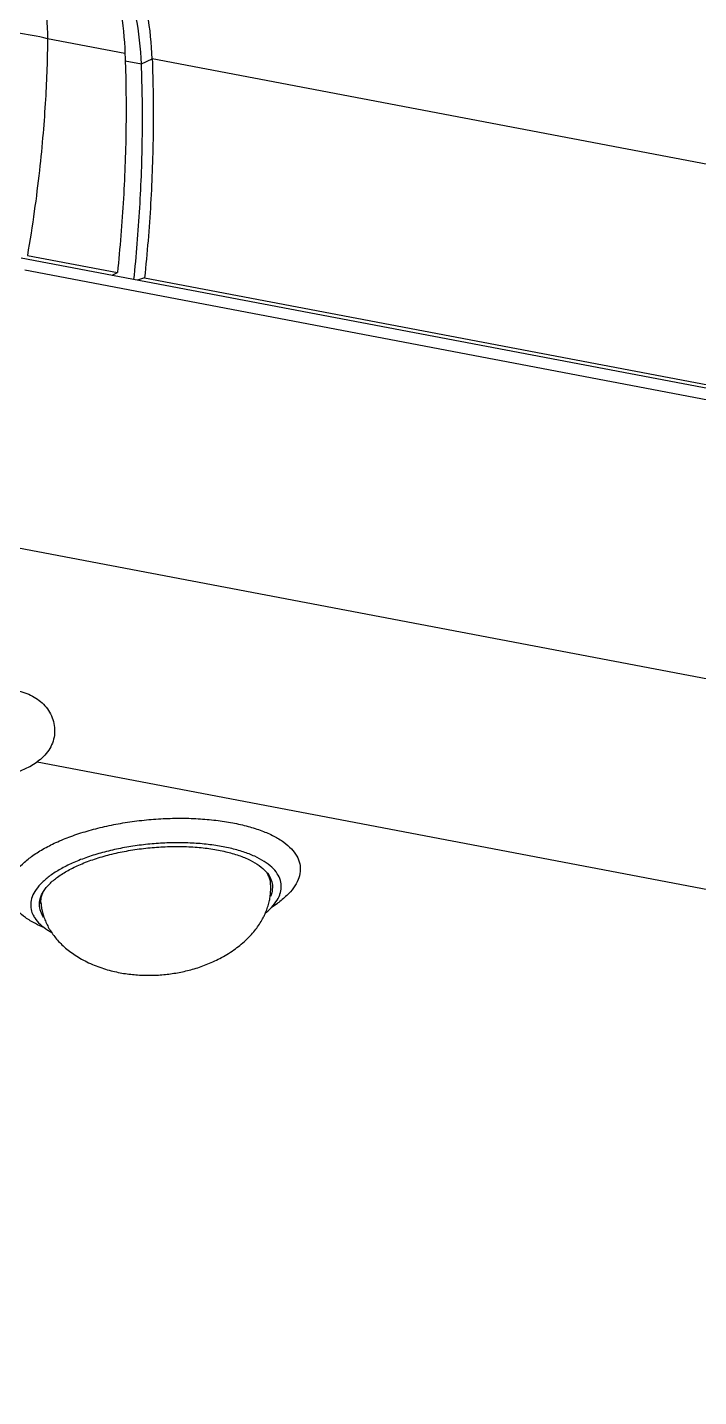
# Model space of a CAD drawing. Header units: millimetres. Extents: x -2947 to 97, y -3022 to 322.
# Drawn here: x -1526.19 to -1503.23, y -2127.1 to -2080.28 of the extents above; entities that cross this region are included whole.
import ezdxf

# ---------------------------------------------------------------- set-up
doc = ezdxf.new("R2010")
doc.units = ezdxf.units.MM
doc.layers.get('0').update_dxf_attribs({"linetype": 'CONTINUOUS'})

msp = doc.modelspace()

# ---------------------------------------------------------------- linework, layer by layer
at = {"color": 7}
for p, q in [((-1522.847, -2081.177), (-1525.496, -2080.673)), ((-1522.285, -2081.533), (-1521.917, -2081.354)), ((-1447.126, -2095.578), (-1521.917, -2081.354)), ((-1522.843, -2081.426), (-1522.285, -2081.533)), ((-1443.589, -2103.917), (-1526.398, -2088.168)), ((-1526.186, -2088.078), (-1523.106, -2088.664)), ((-1526.273, -2088.573), (-1443.398, -2104.334)), ((-1523.29, -2088.759), (-1523.106, -2088.664)), ((-1522.177, -2088.841), (-1522.418, -2088.925)), ((-1522.177, -2088.841), (-1447.385, -2103.065)), ((-1528.113, -2097.764), (-1445.176, -2113.538)), ((-1525.854, -2105.394), (-1455.179, -2118.836)), ((-1517.868, -2109.543), (-1517.881, -2109.357)), ((-1525.719, -2110.247), (-1525.739, -2110.058))]:
    msp.add_line(p, q, dxfattribs=at)
for centre, radius, start, end in [((-1519.847, -2109.707), 1.986, 4.7528, 5.1254), ((-1523.742, -2110.057), 1.986, 185.1259, 185.4985), ((-1519.888, -2107.127), 3.837, 302.4131, 306.0733)]:
    msp.add_arc(centre, radius, start, end, dxfattribs=at)
msp.add_ellipse((-1528.319, -2104.872), major_axis=(-3.04, -0.361), ratio=0.421581, start_param=1.945782, end_param=2.464361, dxfattribs=at)
for points, start_tangent, end_tangent in [([(-1528.343, -2075.309), (-1527.95, -2075.419), (-1527.134, -2075.915), (-1526.455, -2076.731), (-1525.942, -2077.83), (-1525.617, -2079.164), (-1525.496, -2080.673)], (0.982264, -0.187505), (0.010703, -0.999943)), ([(-1524.517, -2076.411), (-1523.858, -2077.223), (-1523.346, -2078.322), (-1523.003, -2079.66), (-1522.847, -2081.177)], (0.742446, -0.669906), (0.038596, -0.999255)), ([(-1522.285, -2081.533), (-1522.471, -2079.91)], (-0.038596, 0.999255), (-0.19653, 0.980498)), ([(-1521.917, -2081.354), (-1522.074, -2079.836)], (-0.038596, 0.999255), (-0.172102, 0.985079)), ([(-1525.496, -2080.673), (-1526.556, -2080.475), (-1527.708, -2080.399), (-1528.856, -2080.452), (-1529.902, -2080.629), (-1530.758, -2080.916)], (-0.968055, 0.25074), (-0.910567, -0.413363)), ([(-1525.496, -2080.673), (-1525.518, -2081.687), (-1525.567, -2082.744), (-1525.65, -2083.904), (-1525.774, -2085.179), (-1525.949, -2086.566), (-1526.185, -2088.078)], (-0.010114, -0.999949), (-0.169512, -0.985528)), ([(-1522.847, -2081.177), (-1522.813, -2083.627), (-1522.9, -2086.129), (-1523.106, -2088.664)], (0.038596, -0.999255), (-0.103792, -0.994599)), ([(-1521.917, -2081.354), (-1521.884, -2083.804), (-1521.97, -2086.306), (-1522.177, -2088.841)], (0.038596, -0.999255), (-0.103792, -0.994599)), ([(-1522.542, -2088.901), (-1522.341, -2086.452), (-1522.252, -2083.967), (-1522.285, -2081.533)], (0.104347, 0.994541), (-0.038596, 0.999255)), ([(-1526.547, -2102.96), (-1526.267, -2103.034), (-1526.012, -2103.144), (-1525.786, -2103.291), (-1525.588, -2103.475), (-1525.428, -2103.697), (-1525.315, -2103.948), (-1525.259, -2104.217), (-1525.26, -2104.458)], (0.982391, -0.186837), (-0.103691, -0.99461)), ([(-1525.26, -2104.458), (-1525.263, -2104.488), (-1525.329, -2104.752), (-1525.454, -2104.996), (-1525.633, -2105.213), (-1525.854, -2105.394)], (-0.103691, -0.99461), (-0.824754, -0.565492)), ([(-1526.042, -2108.628), (-1525.657, -2108.381), (-1525.207, -2108.151), (-1524.699, -2107.943), (-1524.142, -2107.761), (-1523.546, -2107.607), (-1522.92, -2107.484), (-1522.276, -2107.394), (-1521.625, -2107.34), (-1520.977, -2107.321), (-1520.343, -2107.338), (-1519.735, -2107.391), (-1519.163, -2107.479), (-1518.637, -2107.6), (-1518.166, -2107.752), (-1517.757, -2107.933), (-1517.418, -2108.14), (-1517.155, -2108.369), (-1516.971, -2108.615), (-1516.871, -2108.876), (-1516.856, -2109.146), (-1516.926, -2109.421), (-1517.08, -2109.697), (-1517.316, -2109.967), (-1517.628, -2110.229)], (0.807753, 0.589522), (-0.807753, -0.589522)), ([(-1517.547, -2109.919), (-1517.501, -2109.689), (-1517.53, -2109.448), (-1517.638, -2109.217), (-1517.823, -2108.999), (-1518.082, -2108.8), (-1518.41, -2108.623), (-1518.801, -2108.471), (-1519.247, -2108.347), (-1519.741, -2108.253), (-1520.273, -2108.191), (-1520.833, -2108.162), (-1521.411, -2108.167), (-1521.995, -2108.206), (-1522.576, -2108.277), (-1523.143, -2108.381), (-1523.683, -2108.513), (-1524.189, -2108.673), (-1524.65, -2108.858), (-1525.057, -2109.063), (-1525.404, -2109.285)], (0.326648, 0.945146), (-0.807753, -0.589522)), ([(-1525.152, -2109.333), (-1524.795, -2109.107), (-1524.372, -2108.901), (-1523.891, -2108.719), (-1523.363, -2108.565), (-1522.799, -2108.442), (-1522.213, -2108.354), (-1521.618, -2108.302), (-1521.026, -2108.287), (-1520.451, -2108.309), (-1519.906, -2108.369), (-1519.403, -2108.465), (-1518.954, -2108.594), (-1518.567, -2108.754), (-1518.253, -2108.942), (-1518.017, -2109.152), (-1517.865, -2109.381), (-1517.802, -2109.615)], (0.807753, 0.589522), (0.089809, -0.995959)), ([(-1525.596, -2111.069), (-1525.913, -2110.924), (-1526.252, -2110.717), (-1526.516, -2110.488), (-1526.699, -2110.242), (-1526.799, -2109.981), (-1526.814, -2109.711), (-1526.744, -2109.436), (-1526.59, -2109.16), (-1526.354, -2108.89), (-1526.042, -2108.628)], (-0.926983, 0.375102), (0.807753, 0.589522)), ([(-1525.404, -2109.285), (-1525.683, -2109.519), (-1525.89, -2109.762), (-1526.02, -2110.01), (-1526.071, -2110.256), (-1526.043, -2110.497), (-1525.968, -2110.675)], (-0.807753, -0.589522), (0.490066, -0.871685)), ([(-1525.77, -2110.33), (-1525.771, -2110.322), (-1525.746, -2110.073), (-1525.632, -2109.821), (-1525.433, -2109.572), (-1525.152, -2109.333)], (-0.089809, 0.995959), (0.807753, 0.589522)), ([(-1517.869, -2109.53), (-1517.884, -2109.436), (-1517.998, -2109.18)], (-0.087306, 0.996182), (-0.555127, 0.831766)), ([(-1525.72, -2110.234), (-1525.713, -2110.059), (-1525.627, -2109.809)], (-0.087294, 0.996183), (0.459474, 0.888191)), ([(-1518.105, -2110.692), (-1518.055, -2110.586), (-1517.983, -2110.407), (-1517.928, -2110.228), (-1517.89, -2110.05), (-1517.868, -2109.874), (-1517.861, -2109.698), (-1517.868, -2109.543)], (0.452321, 0.891855), (-0.082857, 0.996561)), ([(-1517.802, -2109.615), (-1517.802, -2109.623), (-1517.827, -2109.872), (-1517.874, -2110.003)], (0.089809, -0.995959), (-0.415586, -0.909554)), ([(-1517.683, -2110.183), (-1517.553, -2109.936), (-1517.547, -2109.919)], (0.565998, 0.824407), (0.326648, 0.945146)), ([(-1525.63, -2110.699), (-1525.707, -2110.564), (-1525.77, -2110.33)], (-0.571742, 0.820434), (-0.089809, 0.995959)), ([(-1525.719, -2110.247), (-1525.697, -2110.404), (-1525.658, -2110.577), (-1525.604, -2110.749), (-1525.533, -2110.919), (-1525.446, -2111.087), (-1525.342, -2111.251), (-1525.22, -2111.412), (-1525.08, -2111.569), (-1524.922, -2111.722), (-1524.744, -2111.868), (-1524.548, -2112.007), (-1524.331, -2112.138), (-1524.09, -2112.261), (-1523.835, -2112.37), (-1523.577, -2112.461), (-1523.325, -2112.534), (-1523.077, -2112.591), (-1522.833, -2112.634), (-1522.592, -2112.664), (-1522.354, -2112.683), (-1522.116, -2112.692), (-1521.879, -2112.69), (-1521.641, -2112.678), (-1521.406, -2112.656), (-1521.172, -2112.624), (-1520.94, -2112.582), (-1520.708, -2112.53), (-1520.476, -2112.467), (-1520.246, -2112.392), (-1520.014, -2112.304), (-1519.779, -2112.202), (-1519.543, -2112.082), (-1519.303, -2111.943), (-1519.068, -2111.784)], (0.095819, -0.995399), (0.807751, 0.589524)), ([(-1518.038, -2110.559), (-1517.889, -2110.426), (-1517.683, -2110.183)], (0.771246, 0.636538), (0.565998, 0.824407)), ([(-1525.968, -2110.675), (-1525.935, -2110.729), (-1525.75, -2110.946), (-1525.491, -2111.145), (-1525.369, -2111.218)], (0.490066, -0.871685), (0.872366, -0.488854)), ([(-1519.068, -2111.784), (-1518.869, -2111.627), (-1518.684, -2111.461), (-1518.52, -2111.291), (-1518.375, -2111.118), (-1518.25, -2110.942), (-1518.143, -2110.764), (-1518.105, -2110.692)], (0.807749, 0.589527), (0.452321, 0.891855)), ([(-1518.109, -2167), (-1500.102, -2155.319), (-1484.133, -2144.068), (-1469.169, -2132.603), (-1454.661, -2120.429)], (0.848939, 0.528491), (0.750341, 0.661051)), ([(-1456.755, -2123.292), (-1460.968, -2126.855), (-1469.381, -2133.691), (-1478.157, -2140.463), (-1487.289, -2147.166), (-1496.772, -2153.796), (-1506.6, -2160.351), (-1516.768, -2166.826)], (-0.758958, -0.651139), (-0.848939, -0.528491))]:
    msp.add_spline(points, degree=3, dxfattribs=dict(at, start_tangent=start_tangent, end_tangent=end_tangent))

doc.saveas('drawing.dxf')
